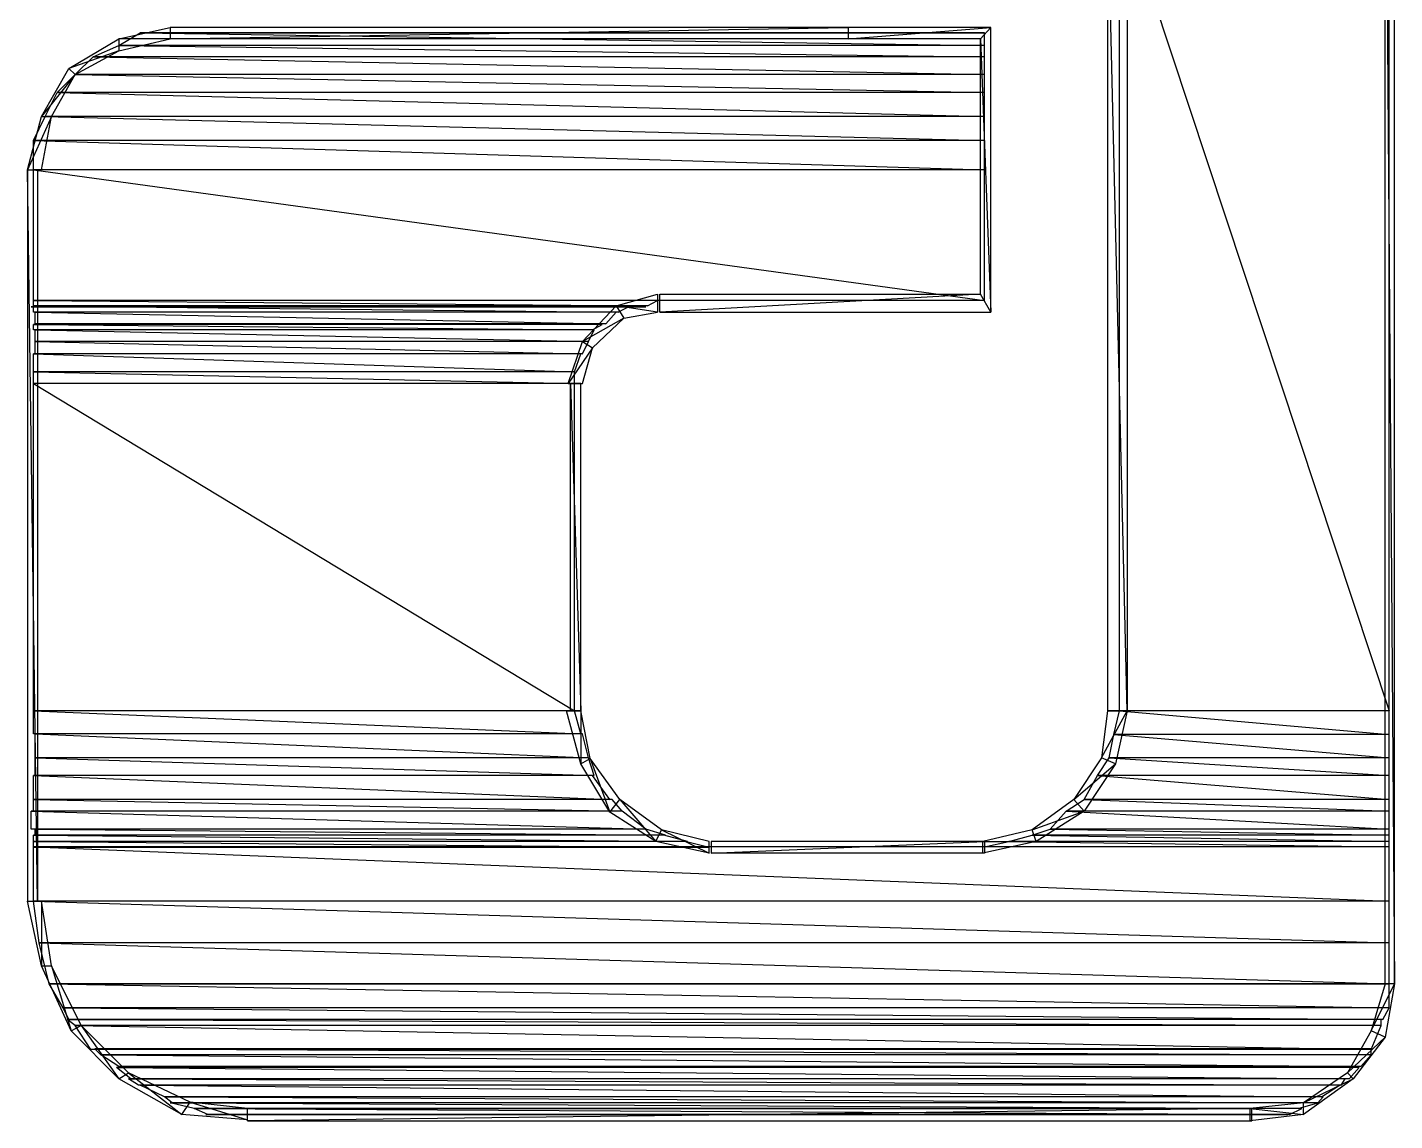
# Model space of a CAD drawing. Header units: millimetres. Extents: x 10 to 831, y 7 to 587.
# Drawn here: x 769.782 to 772.216, y 86.949 to 88.896 of the extents above; entities that cross this region are included whole.
import ezdxf

# ---------------------------------------------------------------- set-up
doc = ezdxf.new("R2010")
doc.units = ezdxf.units.MM
doc.layers.get('0').update_dxf_attribs({"linetype": 'CONTINUOUS'})

msp = doc.modelspace()

# ---------------------------------------------------------------- linework, layer by layer
at = {"color": 0}
for p, q in [((772.199, 89.4676), (772.216, 87.1926)), ((772.199, 89.4676), (772.216, 87.1926)), ((772.199, 89.4676), (772.216, 87.1926)), ((772.199, 89.4676), (772.216, 87.1926)), ((772.199, 87.1926), (772.199, 89.4676)), ((772.216, 87.1926), (772.216, 89.4676)), ((772.216, 87.1926), (772.216, 89.4676)), ((771.74, 87.679), (771.705, 89.1286)), ((771.705, 89.1286), (771.705, 87.679)), ((771.74, 87.679), (771.705, 89.1286)), ((771.74, 87.679), (771.705, 89.1286)), ((771.705, 89.1286), (771.705, 87.679)), ((771.74, 87.679), (771.705, 89.1286)), ((771.726, 89.1286), (772.206, 87.679)), ((771.726, 89.1286), (772.206, 87.679)), ((771.726, 89.1286), (772.206, 87.679)), ((771.726, 89.1286), (772.206, 87.679)), ((771.726, 87.679), (771.726, 89.1286)), ((771.74, 89.1286), (771.74, 87.679)), ((772.206, 87.679), (772.206, 89.1286)), ((772.206, 87.679), (772.206, 89.1286)), ((769.945, 88.8753), (770.036, 88.8958)), ((769.945, 88.8753), (770.036, 88.8958)), ((770.036, 88.8958), (770.036, 88.8753)), ((770.036, 88.8958), (770.036, 88.8753)), ((770.036, 88.8958), (770.036, 88.8753)), ((770.036, 88.8753), (771.243, 88.8958)), ((771.243, 88.8958), (770.036, 88.8958)), ((770.036, 88.8753), (771.243, 88.8958)), ((770.036, 88.8958), (770.036, 88.8753)), ((770.036, 88.8753), (771.243, 88.8958)), ((771.243, 88.8958), (770.036, 88.8958)), ((770.036, 88.8753), (771.243, 88.8958)), ((771.243, 88.8958), (771.243, 88.8753)), ((771.243, 88.8958), (771.243, 88.8753)), ((771.243, 88.8753), (771.497, 88.8958)), ((771.497, 88.8958), (771.243, 88.8958)), ((771.243, 88.8753), (771.497, 88.8958)), ((771.243, 88.8958), (771.243, 88.8753)), ((771.243, 88.8958), (771.243, 88.8753)), ((771.243, 88.8753), (771.497, 88.8958)), ((771.497, 88.8958), (771.243, 88.8958)), ((771.243, 88.8753), (771.497, 88.8958)), ((771.497, 88.8958), (771.479, 88.8753)), ((771.497, 88.8958), (771.479, 88.8753)), ((771.497, 88.8958), (771.479, 88.8753)), ((771.497, 88.8958), (771.479, 88.8753)), ((771.497, 88.3888), (771.497, 88.8958)), ((771.497, 88.3888), (771.497, 88.8958)), ((769.856, 88.8227), (769.945, 88.8753)), ((769.856, 88.8227), (769.945, 88.8753)), ((769.945, 88.864), (769.983, 88.8862)), ((770.036, 88.8753), (769.945, 88.8753)), ((770.036, 88.8753), (769.945, 88.8753)), ((769.945, 88.8753), (769.945, 88.8545)), ((769.945, 88.8545), (770.036, 88.8753)), ((769.945, 88.8753), (769.945, 88.8545)), ((770.036, 88.8753), (769.945, 88.8753)), ((770.036, 88.8753), (769.945, 88.8753)), ((769.945, 88.8753), (769.945, 88.8545)), ((769.945, 88.8545), (770.036, 88.8753)), ((769.945, 88.8753), (769.945, 88.8545)), ((771.486, 88.8862), (769.983, 88.8862)), ((771.486, 88.8862), (769.983, 88.8862)), ((769.983, 88.8862), (770.04, 88.8862)), ((771.486, 88.8862), (769.983, 88.8862)), ((769.983, 88.8862), (771.486, 88.864)), ((769.983, 88.8862), (771.486, 88.864)), ((771.486, 88.8862), (769.983, 88.8862)), ((769.983, 88.8862), (771.486, 88.864)), ((769.983, 88.8862), (771.486, 88.864)), ((771.243, 88.8753), (770.036, 88.8753)), ((771.243, 88.8753), (770.036, 88.8753)), ((771.486, 88.8862), (770.04, 88.8862)), ((770.04, 88.8862), (771.486, 88.8862)), ((770.04, 88.8862), (771.486, 88.8862)), ((771.486, 88.8862), (770.04, 88.8862)), ((770.04, 88.8862), (771.486, 88.8862)), ((770.04, 88.8862), (771.486, 88.8862)), ((771.479, 88.8753), (771.243, 88.8753)), ((771.479, 88.8753), (771.243, 88.8753)), ((771.479, 88.8753), (771.497, 88.3888)), ((771.479, 88.8753), (771.497, 88.3888)), ((771.479, 88.4206), (771.479, 88.8753)), ((771.479, 88.8753), (771.497, 88.3888)), ((771.479, 88.8753), (771.497, 88.3888)), ((771.479, 88.4206), (771.479, 88.8753)), ((771.486, 88.864), (771.486, 88.8862)), ((771.486, 88.864), (771.486, 88.8862)), ((769.945, 88.8545), (769.856, 88.8227)), ((769.945, 88.8545), (769.856, 88.8227)), ((769.945, 88.8545), (769.856, 88.8227)), ((769.945, 88.8545), (769.856, 88.8227)), ((769.867, 88.8118), (769.945, 88.8545)), ((769.867, 88.8118), (769.945, 88.8545)), ((769.867, 88.8118), (769.899, 88.8436)), ((769.899, 88.8436), (769.945, 88.864)), ((771.486, 88.8436), (769.899, 88.8436)), ((771.486, 88.8436), (769.899, 88.8436)), ((771.486, 88.8436), (769.899, 88.8436)), ((769.899, 88.8436), (771.486, 88.8118)), ((769.899, 88.8436), (771.486, 88.8118)), ((771.486, 88.8436), (769.899, 88.8436)), ((769.899, 88.8436), (771.486, 88.8118)), ((769.899, 88.8436), (771.486, 88.8118)), ((771.486, 88.864), (769.945, 88.864)), ((771.486, 88.864), (769.945, 88.864)), ((771.486, 88.864), (769.945, 88.864)), ((769.945, 88.864), (771.486, 88.8436)), ((769.945, 88.864), (771.486, 88.8436)), ((771.486, 88.864), (769.945, 88.864)), ((769.945, 88.864), (771.486, 88.8436)), ((769.945, 88.864), (771.486, 88.8436)), ((771.486, 88.8436), (771.486, 88.864)), ((771.486, 88.8436), (771.486, 88.864)), ((771.486, 88.8118), (771.486, 88.8436)), ((771.486, 88.8118), (771.486, 88.8436)), ((769.807, 88.7374), (769.856, 88.8227)), ((769.807, 88.7374), (769.856, 88.8227)), ((769.856, 88.8227), (769.867, 88.8118)), ((769.856, 88.8227), (769.867, 88.8118)), ((769.856, 88.8227), (769.867, 88.8118)), ((769.856, 88.8227), (769.867, 88.8118)), ((769.867, 88.8118), (769.807, 88.7374)), ((769.867, 88.8118), (769.807, 88.7374)), ((769.867, 88.8118), (769.807, 88.7374)), ((769.867, 88.8118), (769.807, 88.7374)), ((769.825, 88.7374), (769.867, 88.8118)), ((769.825, 88.7374), (769.867, 88.8118)), ((769.835, 88.7801), (769.867, 88.8118)), ((771.486, 88.8118), (769.867, 88.8118)), ((771.486, 88.8118), (769.867, 88.8118)), ((771.486, 88.8118), (769.867, 88.8118)), ((769.867, 88.8118), (771.486, 88.7801)), ((769.867, 88.8118), (771.486, 88.7801)), ((771.486, 88.8118), (769.867, 88.8118)), ((769.867, 88.8118), (771.486, 88.7801)), ((769.867, 88.8118), (771.486, 88.7801)), ((771.486, 88.7801), (771.486, 88.8118)), ((771.486, 88.7801), (771.486, 88.8118)), ((769.814, 88.7374), (769.835, 88.7801)), ((771.486, 88.7801), (769.835, 88.7801)), ((771.486, 88.7801), (769.835, 88.7801)), ((771.486, 88.7801), (769.835, 88.7801)), ((769.835, 88.7801), (771.486, 88.7374)), ((769.835, 88.7801), (771.486, 88.7374)), ((771.486, 88.7801), (769.835, 88.7801)), ((769.835, 88.7801), (771.486, 88.7374)), ((769.835, 88.7801), (771.486, 88.7374)), ((771.486, 88.7374), (771.486, 88.7801)), ((771.486, 88.7374), (771.486, 88.7801)), ((769.825, 88.7374), (769.782, 88.6425)), ((769.782, 88.6425), (769.807, 88.7374)), ((769.825, 88.7374), (769.782, 88.6425)), ((769.825, 88.7374), (769.782, 88.6425)), ((769.782, 88.6425), (769.807, 88.7374)), ((769.825, 88.7374), (769.782, 88.6425)), ((769.793, 88.6947), (769.814, 88.7374)), ((769.807, 88.7374), (769.825, 88.7374)), ((769.807, 88.7374), (769.825, 88.7374)), ((769.807, 88.7374), (769.825, 88.7374)), ((769.807, 88.7374), (769.825, 88.7374)), ((769.807, 88.6425), (769.825, 88.7374)), ((771.486, 88.7374), (769.814, 88.7374)), ((771.486, 88.7374), (769.814, 88.7374)), ((771.486, 88.7374), (769.814, 88.7374)), ((769.814, 88.7374), (771.486, 88.6947)), ((769.814, 88.7374), (771.486, 88.6947)), ((771.486, 88.7374), (769.814, 88.7374)), ((769.814, 88.7374), (771.486, 88.6947)), ((769.814, 88.7374), (771.486, 88.6947)), ((771.486, 88.6947), (771.486, 88.7374)), ((771.486, 88.6947), (771.486, 88.7374)), ((771.486, 88.6947), (769.793, 88.6947)), ((771.486, 88.6947), (769.793, 88.6947)), ((771.486, 88.6947), (769.793, 88.6947)), ((769.793, 88.6947), (771.486, 88.6425)), ((769.793, 88.6947), (771.486, 88.6425)), ((771.486, 88.6947), (769.793, 88.6947)), ((769.793, 88.6947), (771.486, 88.6425)), ((769.793, 88.6947), (771.486, 88.6425)), ((769.793, 88.6425), (769.793, 88.6947)), ((771.486, 88.6425), (771.486, 88.6947)), ((771.486, 88.6425), (771.486, 88.6947)), ((769.8, 87.34), (769.782, 88.6425)), ((769.782, 88.6425), (769.782, 87.34)), ((769.8, 87.34), (769.782, 88.6425)), ((769.782, 88.6425), (769.8, 88.6425)), ((769.8, 87.34), (769.782, 88.6425)), ((769.782, 88.6425), (769.782, 87.34)), ((769.8, 87.34), (769.782, 88.6425)), ((769.782, 88.6425), (769.8, 88.6425)), ((769.782, 88.6425), (769.807, 88.6425)), ((769.782, 88.6425), (769.807, 88.6425)), ((771.486, 88.6425), (769.793, 88.6425)), ((771.486, 88.6425), (769.793, 88.6425)), ((771.486, 88.6425), (769.793, 88.6425)), ((769.793, 88.6425), (771.486, 88.4093)), ((769.793, 88.6425), (771.486, 88.4093)), ((771.486, 88.6425), (769.793, 88.6425)), ((769.793, 88.6425), (771.486, 88.4093)), ((769.793, 88.6425), (771.486, 88.4093)), ((769.793, 88.4093), (769.793, 88.6425)), ((769.8, 88.6425), (769.8, 87.34)), ((771.486, 88.4093), (771.486, 88.6425)), ((771.486, 88.4093), (771.486, 88.6425)), ((771.486, 88.4093), (769.793, 88.4093)), ((771.486, 88.4093), (769.793, 88.4093)), ((770.904, 88.4093), (769.793, 88.4093)), ((769.793, 88.4093), (770.886, 88.3998)), ((769.793, 88.4093), (770.886, 88.3998)), ((770.904, 88.4093), (769.793, 88.4093)), ((769.793, 88.4093), (770.886, 88.3998)), ((769.793, 88.4093), (770.886, 88.3998)), ((769.793, 88.3998), (769.793, 88.4093)), ((770.83, 88.3998), (770.904, 88.4206)), ((770.83, 88.3998), (770.904, 88.4206)), ((770.886, 88.3998), (770.904, 88.4093)), ((770.886, 88.3998), (770.904, 88.4093)), ((770.904, 88.4206), (770.904, 88.3888)), ((770.904, 88.4206), (770.904, 88.3888)), ((771.479, 88.4206), (770.908, 88.3888)), ((771.479, 88.4206), (770.908, 88.3888)), ((770.908, 88.3888), (770.908, 88.4206)), ((771.479, 88.4206), (770.908, 88.3888)), ((771.479, 88.4206), (770.908, 88.3888)), ((770.908, 88.3888), (770.908, 88.4206)), ((770.908, 88.4206), (771.479, 88.4206)), ((771.497, 88.3888), (771.479, 88.4206)), ((771.497, 88.3888), (771.479, 88.4206)), ((771.497, 88.3888), (771.479, 88.4206)), ((771.497, 88.3888), (771.479, 88.4206)), ((770.851, 88.3984), (769.789, 88.3984)), ((769.789, 88.3984), (770.851, 88.3984)), ((770.851, 88.3984), (769.789, 88.3984)), ((769.789, 88.3984), (770.883, 88.3984)), ((770.851, 88.3984), (769.789, 88.3984)), ((769.789, 88.3984), (770.851, 88.3984)), ((770.851, 88.3984), (769.789, 88.3984)), ((769.789, 88.3984), (770.883, 88.3984)), ((770.886, 88.3998), (769.793, 88.3998)), ((770.886, 88.3998), (769.793, 88.3998)), ((770.855, 88.3998), (769.793, 88.3998)), ((769.793, 88.3998), (770.834, 88.3888)), ((769.793, 88.3998), (770.834, 88.3888)), ((770.855, 88.3998), (769.793, 88.3998)), ((769.793, 88.3998), (770.834, 88.3888)), ((769.793, 88.3998), (770.834, 88.3888)), ((769.793, 88.3888), (769.793, 88.3998)), ((770.834, 88.3888), (769.793, 88.3888)), ((770.834, 88.3888), (769.793, 88.3888)), ((770.83, 88.3888), (769.796, 88.3888)), ((769.796, 88.3888), (770.812, 88.368)), ((769.796, 88.3888), (770.812, 88.368)), ((770.83, 88.3888), (769.796, 88.3888)), ((769.796, 88.3888), (770.812, 88.368)), ((769.796, 88.3888), (770.812, 88.368)), ((769.796, 88.368), (769.796, 88.3888)), ((770.77, 88.3363), (770.83, 88.3998)), ((770.77, 88.3363), (770.83, 88.3998)), ((770.812, 88.368), (770.83, 88.3888)), ((770.812, 88.368), (770.83, 88.3888)), ((770.904, 88.3888), (770.83, 88.3998)), ((770.904, 88.3888), (770.83, 88.3998)), ((770.83, 88.3998), (770.844, 88.3779)), ((770.83, 88.3998), (770.844, 88.3779)), ((770.904, 88.3888), (770.83, 88.3998)), ((770.904, 88.3888), (770.83, 88.3998)), ((770.83, 88.3998), (770.844, 88.3779)), ((770.83, 88.3998), (770.844, 88.3779)), ((770.834, 88.3888), (770.855, 88.3998)), ((770.834, 88.3888), (770.855, 88.3998)), ((770.844, 88.3779), (770.904, 88.3888)), ((770.844, 88.3779), (770.904, 88.3888)), ((770.851, 88.3984), (770.851, 88.3984)), ((770.851, 88.3984), (770.851, 88.3984)), ((770.883, 88.3984), (770.851, 88.3984)), ((770.908, 88.3888), (771.497, 88.3888)), ((770.908, 88.3888), (771.497, 88.3888)), ((770.805, 88.3666), (769.793, 88.3666)), ((769.793, 88.3666), (770.788, 88.3571)), ((769.793, 88.3666), (770.788, 88.3571)), ((770.805, 88.3666), (769.793, 88.3666)), ((769.793, 88.3666), (770.788, 88.3571)), ((769.793, 88.3666), (770.788, 88.3571)), ((769.793, 88.3571), (769.793, 88.3666)), ((770.788, 88.3571), (769.793, 88.3571)), ((770.788, 88.3571), (769.793, 88.3571)), ((770.812, 88.368), (769.796, 88.368)), ((770.812, 88.368), (769.796, 88.368)), ((770.791, 88.3571), (769.796, 88.3571)), ((769.796, 88.3571), (770.781, 88.3363)), ((769.796, 88.3571), (770.781, 88.3363)), ((770.791, 88.3571), (769.796, 88.3571)), ((769.796, 88.3571), (770.781, 88.3363)), ((769.796, 88.3571), (770.781, 88.3363)), ((769.796, 88.3363), (769.796, 88.3571)), ((770.844, 88.3779), (770.77, 88.3363)), ((770.844, 88.3779), (770.77, 88.3363)), ((770.844, 88.3779), (770.77, 88.3363)), ((770.844, 88.3779), (770.77, 88.3363)), ((770.781, 88.3363), (770.791, 88.3571)), ((770.781, 88.3363), (770.791, 88.3571)), ((770.788, 88.3253), (770.844, 88.3779)), ((770.788, 88.3253), (770.844, 88.3779)), ((770.788, 88.3571), (770.805, 88.3666)), ((770.788, 88.3571), (770.805, 88.3666)), ((770.781, 88.3363), (769.796, 88.3363)), ((770.781, 88.3363), (769.796, 88.3363)), ((770.781, 88.3363), (769.796, 88.3363)), ((769.796, 88.3363), (770.77, 88.3144)), ((769.796, 88.3363), (770.77, 88.3144)), ((770.781, 88.3363), (769.796, 88.3363)), ((769.796, 88.3363), (770.77, 88.3144)), ((769.796, 88.3363), (770.77, 88.3144)), ((769.796, 88.3144), (769.796, 88.3363)), ((770.745, 88.2618), (770.77, 88.3363)), ((770.745, 88.2618), (770.77, 88.3363)), ((770.77, 88.3144), (770.781, 88.3363)), ((770.77, 88.3144), (770.781, 88.3363)), ((770.77, 88.3363), (770.788, 88.3253)), ((770.77, 88.3363), (770.788, 88.3253)), ((770.77, 88.3363), (770.788, 88.3253)), ((770.77, 88.3363), (770.788, 88.3253)), ((770.767, 88.3144), (769.793, 88.3144)), ((769.793, 88.3144), (770.756, 88.2826)), ((769.793, 88.3144), (770.756, 88.2826)), ((770.767, 88.3144), (769.793, 88.3144)), ((769.793, 88.3144), (770.756, 88.2826)), ((769.793, 88.3144), (770.756, 88.2826)), ((769.793, 88.2826), (769.793, 88.3144)), ((770.77, 88.3144), (769.796, 88.3144)), ((770.77, 88.3144), (769.796, 88.3144)), ((770.788, 88.3253), (770.745, 88.2618)), ((770.788, 88.3253), (770.745, 88.2618)), ((770.788, 88.3253), (770.745, 88.2618)), ((770.788, 88.3253), (770.745, 88.2618)), ((770.756, 88.2826), (770.767, 88.3144)), ((770.756, 88.2826), (770.767, 88.3144)), ((770.77, 88.2618), (770.788, 88.3253)), ((770.756, 88.2826), (769.793, 88.2826)), ((770.756, 88.2826), (769.793, 88.2826)), ((770.756, 88.2826), (769.793, 88.2826)), ((769.793, 88.2826), (770.756, 88.2618)), ((769.793, 88.2826), (770.756, 88.2618)), ((770.756, 88.2826), (769.793, 88.2826)), ((769.793, 88.2826), (770.756, 88.2618)), ((769.793, 88.2826), (770.756, 88.2618)), ((769.793, 88.2618), (769.793, 88.2826)), ((770.756, 88.2618), (770.756, 88.2826)), ((770.756, 88.2618), (770.756, 88.2826)), ((770.756, 88.2618), (769.793, 88.2618)), ((770.756, 88.2618), (769.793, 88.2618)), ((770.756, 88.2618), (769.793, 88.2618)), ((769.793, 88.2618), (770.756, 87.679)), ((769.793, 88.2618), (770.756, 87.679)), ((770.756, 88.2618), (769.793, 88.2618)), ((769.793, 88.2618), (770.756, 87.679)), ((769.793, 88.2618), (770.756, 87.679)), ((769.793, 87.679), (769.793, 88.2618)), ((770.745, 88.2618), (770.77, 88.2618)), ((770.745, 88.2618), (770.77, 88.2618)), ((770.767, 88.2618), (770.749, 88.2618)), ((770.749, 88.2618), (770.767, 87.679)), ((770.749, 88.2618), (770.767, 87.679)), ((770.767, 88.2618), (770.749, 88.2618)), ((770.749, 88.2618), (770.767, 87.679)), ((770.749, 88.2618), (770.767, 87.679)), ((770.749, 87.679), (770.749, 88.2618)), ((770.756, 87.679), (770.756, 88.2618)), ((770.756, 87.679), (770.756, 88.2618)), ((770.767, 87.679), (770.767, 88.2618)), ((770.767, 87.679), (770.767, 88.2618)), ((770.756, 87.679), (769.793, 87.679)), ((770.756, 87.679), (769.793, 87.679)), ((770.756, 87.679), (769.793, 87.679)), ((769.793, 87.679), (770.767, 87.6378)), ((769.793, 87.679), (770.767, 87.6378)), ((770.756, 87.679), (769.793, 87.679)), ((769.793, 87.679), (770.767, 87.6378)), ((769.793, 87.679), (770.767, 87.6378)), ((769.793, 87.6378), (769.793, 87.679)), ((770.742, 87.679), (770.767, 87.679)), ((770.767, 87.5841), (770.742, 87.679)), ((770.742, 87.679), (770.767, 87.679)), ((770.767, 87.5841), (770.742, 87.679)), ((770.767, 87.679), (770.749, 87.679)), ((770.767, 87.679), (770.749, 87.679)), ((770.767, 87.6378), (770.756, 87.679)), ((770.767, 87.6378), (770.756, 87.679)), ((770.767, 87.679), (770.767, 87.5841)), ((770.767, 87.679), (770.767, 87.5841)), ((770.784, 87.5937), (770.767, 87.679)), ((770.767, 87.679), (770.767, 87.5841)), ((770.767, 87.679), (770.767, 87.5841)), ((770.784, 87.5937), (770.767, 87.679)), ((771.694, 87.5951), (771.74, 87.679)), ((771.694, 87.5951), (771.74, 87.679)), ((771.694, 87.5951), (771.74, 87.679)), ((771.694, 87.5951), (771.74, 87.679)), ((771.705, 87.679), (771.694, 87.5951)), ((771.74, 87.679), (771.705, 87.679)), ((771.74, 87.679), (771.705, 87.679)), ((771.705, 87.679), (771.74, 87.679)), ((771.705, 87.679), (771.74, 87.679)), ((771.716, 87.6364), (771.726, 87.679)), ((771.74, 87.679), (771.719, 87.5841)), ((771.74, 87.679), (771.719, 87.5841)), ((772.206, 87.679), (771.726, 87.679)), ((772.206, 87.679), (771.726, 87.679)), ((772.206, 87.679), (771.726, 87.679)), ((771.726, 87.679), (772.206, 87.6364)), ((771.726, 87.679), (772.206, 87.6364)), ((772.206, 87.679), (771.726, 87.679)), ((771.726, 87.679), (772.206, 87.6364)), ((771.726, 87.679), (772.206, 87.6364)), ((772.206, 87.6364), (772.206, 87.679)), ((772.206, 87.6364), (772.206, 87.679)), ((770.767, 87.6378), (769.793, 87.6378)), ((770.767, 87.6378), (769.793, 87.6378)), ((770.77, 87.6378), (769.796, 87.6378)), ((769.796, 87.6378), (770.781, 87.5951)), ((769.796, 87.6378), (770.781, 87.5951)), ((770.77, 87.6378), (769.796, 87.6378)), ((769.796, 87.6378), (770.781, 87.5951)), ((769.796, 87.6378), (770.781, 87.5951)), ((769.796, 87.5951), (769.796, 87.6378)), ((770.781, 87.5951), (770.77, 87.6378)), ((770.781, 87.5951), (770.77, 87.6378)), ((771.708, 87.5951), (771.716, 87.6364)), ((772.206, 87.6364), (771.716, 87.6364)), ((772.206, 87.6364), (771.716, 87.6364)), ((772.206, 87.6364), (771.716, 87.6364)), ((771.716, 87.6364), (772.206, 87.5951)), ((771.716, 87.6364), (772.206, 87.5951)), ((772.206, 87.6364), (771.716, 87.6364)), ((771.716, 87.6364), (772.206, 87.5951)), ((771.716, 87.6364), (772.206, 87.5951)), ((772.206, 87.5951), (772.206, 87.6364)), ((772.206, 87.5951), (772.206, 87.6364)), ((770.781, 87.5951), (769.796, 87.5951)), ((770.781, 87.5951), (769.796, 87.5951)), ((770.781, 87.5951), (769.796, 87.5951)), ((769.796, 87.5951), (770.791, 87.5633)), ((769.796, 87.5951), (770.791, 87.5633)), ((770.781, 87.5951), (769.796, 87.5951)), ((769.796, 87.5951), (770.791, 87.5633)), ((769.796, 87.5951), (770.791, 87.5633)), ((769.796, 87.5633), (769.796, 87.5951)), ((770.767, 87.5841), (770.784, 87.5937)), ((770.767, 87.5841), (770.784, 87.5937)), ((770.767, 87.5841), (770.784, 87.5937)), ((770.767, 87.5841), (770.784, 87.5937)), ((770.819, 87.4984), (770.767, 87.5841)), ((770.819, 87.4984), (770.767, 87.5841)), ((770.791, 87.5633), (770.781, 87.5951)), ((770.791, 87.5633), (770.781, 87.5951)), ((770.784, 87.5937), (770.819, 87.4984)), ((770.784, 87.5937), (770.819, 87.4984)), ((770.837, 87.5206), (770.784, 87.5937)), ((770.784, 87.5937), (770.819, 87.4984)), ((770.784, 87.5937), (770.819, 87.4984)), ((770.837, 87.5206), (770.784, 87.5937)), ((771.694, 87.5951), (771.645, 87.5206)), ((771.694, 87.5951), (771.645, 87.5206)), ((771.645, 87.5206), (771.719, 87.5841)), ((771.645, 87.5206), (771.719, 87.5841)), ((771.645, 87.5206), (771.719, 87.5841)), ((771.645, 87.5206), (771.719, 87.5841)), ((771.719, 87.5841), (771.663, 87.4998)), ((771.719, 87.5841), (771.663, 87.4998)), ((771.687, 87.5633), (771.708, 87.5951)), ((771.719, 87.5841), (771.694, 87.5951)), ((771.719, 87.5841), (771.694, 87.5951)), ((771.719, 87.5841), (771.694, 87.5951)), ((771.719, 87.5841), (771.694, 87.5951)), ((772.206, 87.5951), (771.708, 87.5951)), ((772.206, 87.5951), (771.708, 87.5951)), ((772.206, 87.5951), (771.708, 87.5951)), ((771.708, 87.5951), (772.206, 87.5633)), ((771.708, 87.5951), (772.206, 87.5633)), ((772.206, 87.5951), (771.708, 87.5951)), ((771.708, 87.5951), (772.206, 87.5633)), ((771.708, 87.5951), (772.206, 87.5633)), ((772.206, 87.5633), (772.206, 87.5951)), ((772.206, 87.5633), (772.206, 87.5951)), ((770.788, 87.5633), (769.793, 87.5633)), ((769.793, 87.5633), (770.819, 87.5206)), ((769.793, 87.5633), (770.819, 87.5206)), ((770.788, 87.5633), (769.793, 87.5633)), ((769.793, 87.5633), (770.819, 87.5206)), ((769.793, 87.5633), (770.819, 87.5206)), ((769.793, 87.5206), (769.793, 87.5633)), ((770.791, 87.5633), (769.796, 87.5633)), ((770.791, 87.5633), (769.796, 87.5633)), ((770.819, 87.5206), (770.788, 87.5633)), ((770.819, 87.5206), (770.788, 87.5633)), ((771.663, 87.5206), (771.687, 87.5633)), ((772.206, 87.5633), (771.687, 87.5633)), ((772.206, 87.5633), (771.687, 87.5633)), ((772.206, 87.5633), (771.687, 87.5633)), ((771.687, 87.5633), (772.206, 87.5206)), ((771.687, 87.5633), (772.206, 87.5206)), ((772.206, 87.5633), (771.687, 87.5633)), ((771.687, 87.5633), (772.206, 87.5206)), ((771.687, 87.5633), (772.206, 87.5206)), ((772.206, 87.5206), (772.206, 87.5633)), ((772.206, 87.5206), (772.206, 87.5633)), ((770.819, 87.5206), (769.793, 87.5206)), ((770.819, 87.5206), (769.793, 87.5206)), ((770.823, 87.5206), (769.793, 87.5206)), ((769.793, 87.5206), (770.841, 87.4998)), ((769.793, 87.5206), (770.841, 87.4998)), ((770.823, 87.5206), (769.793, 87.5206)), ((769.793, 87.5206), (770.841, 87.4998)), ((769.793, 87.5206), (770.841, 87.4998)), ((769.793, 87.4998), (769.793, 87.5206)), ((770.819, 87.4984), (770.837, 87.5206)), ((770.819, 87.4984), (770.837, 87.5206)), ((770.819, 87.4984), (770.837, 87.5206)), ((770.819, 87.4984), (770.837, 87.5206)), ((770.841, 87.4998), (770.823, 87.5206)), ((770.841, 87.4998), (770.823, 87.5206)), ((770.837, 87.5206), (770.901, 87.4462)), ((770.837, 87.5206), (770.901, 87.4462)), ((770.911, 87.467), (770.837, 87.5206)), ((770.837, 87.5206), (770.901, 87.4462)), ((770.837, 87.5206), (770.901, 87.4462)), ((770.911, 87.467), (770.837, 87.5206)), ((771.645, 87.5206), (771.571, 87.467)), ((771.645, 87.5206), (771.571, 87.467)), ((771.631, 87.4998), (771.663, 87.5206)), ((771.663, 87.4998), (771.645, 87.5206)), ((771.663, 87.4998), (771.645, 87.5206)), ((771.663, 87.4998), (771.645, 87.5206)), ((771.663, 87.4998), (771.645, 87.5206)), ((772.206, 87.5206), (771.663, 87.5206)), ((772.206, 87.5206), (771.663, 87.5206)), ((772.206, 87.5206), (771.663, 87.5206)), ((771.663, 87.5206), (772.206, 87.4998)), ((771.663, 87.5206), (772.206, 87.4998)), ((772.206, 87.5206), (771.663, 87.5206)), ((771.663, 87.5206), (772.206, 87.4998)), ((771.663, 87.5206), (772.206, 87.4998)), ((772.206, 87.4998), (772.206, 87.5206)), ((772.206, 87.4998), (772.206, 87.5206)), ((770.841, 87.4998), (769.789, 87.4998)), ((769.789, 87.4998), (770.883, 87.4681)), ((769.789, 87.4998), (770.883, 87.4681)), ((770.841, 87.4998), (769.789, 87.4998)), ((769.789, 87.4998), (770.883, 87.4681)), ((769.789, 87.4998), (770.883, 87.4681)), ((769.789, 87.4681), (769.789, 87.4998)), ((770.841, 87.4998), (769.793, 87.4998)), ((770.841, 87.4998), (769.793, 87.4998)), ((770.901, 87.4462), (770.819, 87.4984)), ((770.901, 87.4462), (770.819, 87.4984)), ((770.883, 87.4681), (770.841, 87.4998)), ((770.883, 87.4681), (770.841, 87.4998)), ((771.571, 87.467), (771.663, 87.4998)), ((771.571, 87.467), (771.663, 87.4998)), ((771.571, 87.467), (771.663, 87.4998)), ((771.571, 87.467), (771.663, 87.4998)), ((771.663, 87.4998), (771.578, 87.4462)), ((771.663, 87.4998), (771.578, 87.4462)), ((771.603, 87.4681), (771.631, 87.4998)), ((772.206, 87.4998), (771.631, 87.4998)), ((772.206, 87.4998), (771.631, 87.4998)), ((772.206, 87.4998), (771.631, 87.4998)), ((771.631, 87.4998), (772.206, 87.4681)), ((771.631, 87.4998), (772.206, 87.4681)), ((772.206, 87.4998), (771.631, 87.4998)), ((771.631, 87.4998), (772.206, 87.4681)), ((771.631, 87.4998), (772.206, 87.4681)), ((772.206, 87.4681), (772.206, 87.4998)), ((772.206, 87.4681), (772.206, 87.4998)), ((770.883, 87.4681), (769.789, 87.4681)), ((770.883, 87.4681), (769.789, 87.4681)), ((770.915, 87.4571), (769.793, 87.4571)), ((769.793, 87.4571), (770.957, 87.4462)), ((769.793, 87.4571), (770.957, 87.4462)), ((770.915, 87.4571), (769.793, 87.4571)), ((769.793, 87.4571), (770.957, 87.4462)), ((769.793, 87.4571), (770.957, 87.4462)), ((769.793, 87.4462), (769.793, 87.4571)), ((770.883, 87.4681), (769.796, 87.4681)), ((769.796, 87.4681), (770.918, 87.4571)), ((769.796, 87.4681), (770.918, 87.4571)), ((770.883, 87.4681), (769.796, 87.4681)), ((769.796, 87.4681), (770.918, 87.4571)), ((769.796, 87.4681), (770.918, 87.4571)), ((769.796, 87.4571), (769.796, 87.4681)), ((770.918, 87.4571), (769.796, 87.4571)), ((770.918, 87.4571), (769.796, 87.4571)), ((770.918, 87.4571), (770.883, 87.4681)), ((770.918, 87.4571), (770.883, 87.4681)), ((770.901, 87.4462), (770.911, 87.467)), ((770.901, 87.4462), (770.911, 87.467)), ((770.901, 87.4462), (770.911, 87.467)), ((770.901, 87.4462), (770.911, 87.467)), ((770.911, 87.467), (770.996, 87.4254)), ((770.911, 87.467), (770.996, 87.4254)), ((770.911, 87.467), (770.996, 87.4254)), ((770.911, 87.467), (770.996, 87.4254)), ((770.996, 87.4462), (770.911, 87.467)), ((770.957, 87.4462), (770.915, 87.4571)), ((770.957, 87.4462), (770.915, 87.4571)), ((771.571, 87.467), (771.483, 87.4462)), ((771.571, 87.467), (771.483, 87.4462)), ((771.529, 87.4462), (771.571, 87.4571)), ((771.571, 87.4571), (771.603, 87.4681)), ((771.578, 87.4462), (771.571, 87.467)), ((771.578, 87.4462), (771.571, 87.467)), ((771.578, 87.4462), (771.571, 87.467)), ((771.578, 87.4462), (771.571, 87.467)), ((772.206, 87.4571), (771.571, 87.4571)), ((772.206, 87.4571), (771.571, 87.4571)), ((772.206, 87.4571), (771.571, 87.4571)), ((771.571, 87.4571), (772.206, 87.4462)), ((771.571, 87.4571), (772.206, 87.4462)), ((772.206, 87.4571), (771.571, 87.4571)), ((771.571, 87.4571), (772.206, 87.4462)), ((771.571, 87.4571), (772.206, 87.4462)), ((772.206, 87.4681), (771.603, 87.4681)), ((772.206, 87.4681), (771.603, 87.4681)), ((772.206, 87.4681), (771.603, 87.4681)), ((771.603, 87.4681), (772.206, 87.4571)), ((771.603, 87.4681), (772.206, 87.4571)), ((772.206, 87.4681), (771.603, 87.4681)), ((771.603, 87.4681), (772.206, 87.4571)), ((771.603, 87.4681), (772.206, 87.4571)), ((772.206, 87.4571), (772.206, 87.4681)), ((772.206, 87.4571), (772.206, 87.4681)), ((772.206, 87.4462), (772.206, 87.4571)), ((772.206, 87.4462), (772.206, 87.4571)), ((770.957, 87.4462), (769.793, 87.4462)), ((770.957, 87.4462), (769.793, 87.4462)), ((770.953, 87.4462), (769.793, 87.4462)), ((769.793, 87.4462), (770.996, 87.4353)), ((769.793, 87.4462), (770.996, 87.4353)), ((770.953, 87.4462), (769.793, 87.4462)), ((769.793, 87.4462), (770.996, 87.4353)), ((769.793, 87.4462), (770.996, 87.4353)), ((769.793, 87.4353), (769.793, 87.4462)), ((772.206, 87.4367), (769.793, 87.4367)), ((769.793, 87.4367), (772.206, 87.34)), ((769.793, 87.4367), (772.206, 87.34)), ((772.206, 87.4367), (769.793, 87.4367)), ((769.793, 87.4367), (772.206, 87.34)), ((769.793, 87.4367), (772.206, 87.34)), ((769.793, 87.34), (769.793, 87.4367)), ((770.996, 87.4353), (769.793, 87.4353)), ((770.996, 87.4353), (769.793, 87.4353)), ((770.996, 87.4254), (770.901, 87.4462)), ((770.996, 87.4254), (770.901, 87.4462)), ((770.996, 87.4353), (770.953, 87.4462)), ((770.996, 87.4353), (770.953, 87.4462)), ((770.996, 87.4254), (770.996, 87.4462)), ((770.996, 87.4254), (770.996, 87.4462)), ((770.999, 87.4462), (770.999, 87.4254)), ((770.999, 87.4254), (771.486, 87.4462)), ((771.486, 87.4462), (770.999, 87.4462)), ((770.999, 87.4254), (771.486, 87.4462)), ((770.999, 87.4462), (770.999, 87.4254)), ((770.999, 87.4254), (771.486, 87.4462)), ((771.486, 87.4462), (770.999, 87.4462)), ((770.999, 87.4254), (771.486, 87.4462)), ((771.483, 87.4254), (771.483, 87.4462)), ((771.483, 87.4462), (771.578, 87.4462)), ((771.578, 87.4462), (771.483, 87.4254)), ((771.483, 87.4462), (771.578, 87.4462)), ((771.483, 87.4254), (771.483, 87.4462)), ((771.483, 87.4462), (771.578, 87.4462)), ((771.578, 87.4462), (771.483, 87.4254)), ((771.483, 87.4462), (771.578, 87.4462)), ((771.486, 87.4367), (771.529, 87.4462)), ((771.486, 87.4462), (771.486, 87.4254)), ((771.486, 87.4462), (771.486, 87.4254)), ((772.206, 87.4367), (771.486, 87.4367)), ((772.206, 87.4367), (771.486, 87.4367)), ((772.206, 87.4462), (771.529, 87.4462)), ((772.206, 87.4462), (771.529, 87.4462)), ((772.206, 87.4462), (771.529, 87.4462)), ((771.529, 87.4462), (772.206, 87.4367)), ((771.529, 87.4462), (772.206, 87.4367)), ((772.206, 87.4462), (771.529, 87.4462)), ((771.529, 87.4462), (772.206, 87.4367)), ((771.529, 87.4462), (772.206, 87.4367)), ((772.206, 87.4367), (772.206, 87.4462)), ((772.206, 87.4367), (772.206, 87.4462)), ((772.206, 87.34), (772.206, 87.4367)), ((772.206, 87.34), (772.206, 87.4367)), ((771.486, 87.4254), (770.999, 87.4254)), ((769.782, 87.34), (769.807, 87.34)), ((769.807, 87.2243), (769.782, 87.34)), ((769.782, 87.34), (769.807, 87.34)), ((769.807, 87.2243), (769.782, 87.34)), ((769.782, 87.34), (769.8, 87.34)), ((769.782, 87.34), (769.8, 87.34)), ((772.206, 87.34), (769.793, 87.34)), ((772.206, 87.34), (769.793, 87.34)), ((772.206, 87.34), (769.793, 87.34)), ((769.793, 87.34), (772.206, 87.2656)), ((769.793, 87.34), (772.206, 87.2656)), ((772.206, 87.34), (769.793, 87.34)), ((769.793, 87.34), (772.206, 87.2656)), ((769.793, 87.34), (772.206, 87.2656)), ((769.803, 87.2656), (769.793, 87.34)), ((769.807, 87.34), (769.807, 87.2243)), ((769.807, 87.34), (769.807, 87.2243)), ((769.825, 87.2243), (769.807, 87.34)), ((769.807, 87.34), (769.807, 87.2243)), ((769.807, 87.34), (769.807, 87.2243)), ((769.825, 87.2243), (769.807, 87.34)), ((772.206, 87.2656), (772.206, 87.34)), ((772.206, 87.2656), (772.206, 87.34)), ((772.206, 87.2656), (769.803, 87.2656)), ((772.206, 87.2656), (769.803, 87.2656)), ((772.206, 87.2656), (769.803, 87.2656)), ((769.803, 87.2656), (772.206, 87.1926)), ((769.803, 87.2656), (772.206, 87.1926)), ((769.821, 87.1926), (769.803, 87.2656)), ((772.206, 87.2656), (769.803, 87.2656)), ((769.803, 87.2656), (772.206, 87.1926)), ((769.803, 87.2656), (772.206, 87.1926)), ((769.821, 87.1926), (769.803, 87.2656)), ((772.206, 87.1926), (772.206, 87.2656)), ((772.206, 87.1926), (772.206, 87.2656)), ((769.807, 87.2243), (769.825, 87.2243)), ((769.807, 87.2243), (769.825, 87.2243)), ((769.86, 87.1086), (769.807, 87.2243)), ((769.807, 87.2243), (769.825, 87.2243)), ((769.807, 87.2243), (769.825, 87.2243)), ((769.86, 87.1086), (769.807, 87.2243)), ((769.825, 87.2243), (769.86, 87.1086)), ((769.825, 87.2243), (769.86, 87.1086)), ((769.878, 87.1181), (769.825, 87.2243)), ((769.825, 87.2243), (769.86, 87.1086)), ((769.825, 87.2243), (769.86, 87.1086)), ((769.878, 87.1181), (769.825, 87.2243)), ((772.206, 87.1926), (769.821, 87.1926)), ((772.206, 87.1926), (769.821, 87.1926)), ((769.821, 87.1926), (772.206, 87.1926)), ((769.821, 87.1926), (772.206, 87.1926)), ((772.206, 87.1926), (769.821, 87.1926)), ((772.206, 87.1926), (769.821, 87.1926)), ((769.821, 87.1926), (772.206, 87.1926)), ((769.821, 87.1926), (772.206, 87.1926)), ((772.206, 87.1926), (769.821, 87.1926)), ((772.206, 87.1926), (769.821, 87.1926)), ((769.821, 87.1926), (772.206, 87.1499)), ((769.821, 87.1926), (772.206, 87.1499)), ((772.206, 87.1926), (769.821, 87.1926)), ((769.821, 87.1926), (772.206, 87.1499)), ((769.821, 87.1926), (772.206, 87.1499)), ((769.846, 87.1499), (769.821, 87.1926)), ((772.174, 87.1086), (772.216, 87.1926)), ((772.174, 87.1086), (772.216, 87.1926)), ((772.174, 87.1086), (772.216, 87.1926)), ((772.174, 87.1086), (772.216, 87.1926)), ((772.199, 87.1926), (772.174, 87.1086)), ((772.216, 87.1926), (772.199, 87.1926)), ((772.216, 87.1926), (772.199, 87.1926)), ((772.216, 87.1926), (772.199, 87.0977)), ((772.216, 87.1926), (772.199, 87.1926)), ((772.216, 87.1926), (772.199, 87.0977)), ((772.216, 87.1926), (772.199, 87.1926)), ((772.206, 87.1926), (772.206, 87.1926)), ((772.206, 87.1926), (772.206, 87.1926)), ((772.206, 87.1499), (772.206, 87.1926)), ((772.206, 87.1499), (772.206, 87.1926)), ((772.206, 87.1499), (769.846, 87.1499)), ((772.206, 87.1499), (769.846, 87.1499)), ((772.206, 87.1499), (769.846, 87.1499)), ((769.846, 87.1499), (772.195, 87.1291)), ((769.846, 87.1499), (772.195, 87.1291)), ((772.206, 87.1499), (769.846, 87.1499)), ((769.846, 87.1499), (772.195, 87.1291)), ((769.846, 87.1499), (772.195, 87.1291)), ((769.856, 87.1291), (769.846, 87.1499)), ((772.195, 87.1291), (772.206, 87.1499)), ((772.195, 87.1291), (772.206, 87.1499)), ((772.192, 87.1291), (769.853, 87.1291)), ((769.853, 87.1291), (772.192, 87.1181)), ((769.853, 87.1291), (772.192, 87.1181)), ((772.192, 87.1291), (769.853, 87.1291)), ((769.853, 87.1291), (772.192, 87.1181)), ((769.853, 87.1291), (772.192, 87.1181)), ((769.867, 87.1181), (769.853, 87.1291)), ((772.195, 87.1291), (769.856, 87.1291)), ((772.195, 87.1291), (769.856, 87.1291)), ((769.86, 87.1086), (769.878, 87.1181)), ((769.86, 87.1086), (769.878, 87.1181)), ((769.86, 87.1086), (769.878, 87.1181)), ((769.86, 87.1086), (769.878, 87.1181)), ((772.192, 87.1181), (769.867, 87.1181)), ((772.192, 87.1181), (769.867, 87.1181)), ((772.192, 87.1181), (769.867, 87.1181)), ((769.867, 87.1181), (772.174, 87.0754)), ((769.867, 87.1181), (772.174, 87.0754)), ((772.192, 87.1181), (769.867, 87.1181)), ((769.867, 87.1181), (772.174, 87.0754)), ((769.867, 87.1181), (772.174, 87.0754)), ((769.895, 87.0754), (769.867, 87.1181)), ((769.878, 87.1181), (769.945, 87.0232)), ((769.878, 87.1181), (769.945, 87.0232)), ((769.962, 87.0342), (769.878, 87.1181)), ((769.878, 87.1181), (769.945, 87.0232)), ((769.878, 87.1181), (769.945, 87.0232)), ((769.962, 87.0342), (769.878, 87.1181)), ((772.174, 87.0754), (772.192, 87.1181)), ((772.174, 87.0754), (772.192, 87.1181)), ((772.192, 87.1181), (772.192, 87.1291)), ((772.192, 87.1181), (772.192, 87.1291)), ((769.945, 87.0232), (769.86, 87.1086)), ((769.945, 87.0232), (769.86, 87.1086)), ((772.174, 87.1086), (772.132, 87.0342)), ((772.174, 87.1086), (772.132, 87.0342)), ((772.132, 87.0342), (772.199, 87.0977)), ((772.132, 87.0342), (772.199, 87.0977)), ((772.132, 87.0342), (772.199, 87.0977)), ((772.132, 87.0342), (772.199, 87.0977)), ((772.199, 87.0977), (772.142, 87.0232)), ((772.199, 87.0977), (772.142, 87.0232)), ((772.199, 87.0977), (772.174, 87.1086)), ((772.199, 87.0977), (772.174, 87.1086)), ((772.199, 87.0977), (772.174, 87.1086)), ((772.199, 87.0977), (772.174, 87.1086)), ((772.174, 87.0754), (769.895, 87.0754)), ((772.174, 87.0754), (769.895, 87.0754)), ((772.174, 87.0768), (769.902, 87.0768)), ((769.902, 87.0768), (772.174, 87.0659)), ((769.902, 87.0768), (772.174, 87.0659)), ((772.174, 87.0768), (769.902, 87.0768)), ((769.902, 87.0768), (772.174, 87.0659)), ((769.902, 87.0768), (772.174, 87.0659)), ((769.913, 87.0659), (769.902, 87.0768)), ((772.174, 87.0659), (769.913, 87.0659)), ((772.174, 87.0659), (769.913, 87.0659)), ((772.174, 87.0659), (769.913, 87.0659)), ((769.913, 87.0659), (772.156, 87.0451)), ((769.913, 87.0659), (772.156, 87.0451)), ((772.174, 87.0659), (769.913, 87.0659)), ((769.913, 87.0659), (772.156, 87.0451)), ((769.913, 87.0659), (772.156, 87.0451)), ((769.945, 87.0451), (769.913, 87.0659)), ((772.156, 87.0451), (772.174, 87.0659)), ((772.156, 87.0451), (772.174, 87.0659)), ((772.174, 87.0659), (772.174, 87.0768)), ((772.174, 87.0659), (772.174, 87.0768)), ((772.153, 87.0437), (769.941, 87.0437)), ((769.941, 87.0437), (772.135, 87.0232)), ((769.941, 87.0437), (772.135, 87.0232)), ((772.153, 87.0437), (769.941, 87.0437)), ((769.941, 87.0437), (772.135, 87.0232)), ((769.941, 87.0437), (772.135, 87.0232)), ((769.966, 87.0232), (769.941, 87.0437)), ((772.156, 87.0451), (769.945, 87.0451)), ((772.156, 87.0451), (769.945, 87.0451)), ((772.135, 87.0232), (772.153, 87.0437)), ((772.135, 87.0232), (772.153, 87.0437)), ((769.945, 87.0232), (769.962, 87.0342)), ((769.945, 87.0232), (769.962, 87.0342)), ((769.945, 87.0232), (769.962, 87.0342)), ((769.945, 87.0232), (769.962, 87.0342)), ((770.057, 86.9597), (769.945, 87.0232)), ((770.057, 86.9597), (769.945, 87.0232)), ((769.962, 87.0342), (770.057, 86.9597)), ((769.962, 87.0342), (770.057, 86.9597)), ((770.072, 86.9819), (769.962, 87.0342)), ((769.962, 87.0342), (770.057, 86.9597)), ((769.962, 87.0342), (770.057, 86.9597)), ((770.072, 86.9819), (769.962, 87.0342)), ((772.128, 87.0232), (769.962, 87.0232)), ((769.962, 87.0232), (772.121, 87.0119)), ((769.962, 87.0232), (772.121, 87.0119)), ((772.128, 87.0232), (769.962, 87.0232)), ((769.962, 87.0232), (772.121, 87.0119)), ((769.962, 87.0232), (772.121, 87.0119)), ((769.98, 87.0119), (769.962, 87.0232)), ((772.135, 87.0232), (769.966, 87.0232)), ((772.135, 87.0232), (769.966, 87.0232)), ((772.132, 87.0342), (772.054, 86.9805)), ((772.132, 87.0342), (772.054, 86.9805)), ((772.054, 86.9805), (772.142, 87.0232)), ((772.142, 87.0232), (772.054, 86.9597)), ((772.054, 86.9805), (772.142, 87.0232)), ((772.054, 86.9805), (772.142, 87.0232)), ((772.142, 87.0232), (772.054, 86.9597)), ((772.054, 86.9805), (772.142, 87.0232)), ((772.121, 87.0119), (772.128, 87.0232)), ((772.121, 87.0119), (772.128, 87.0232)), ((772.142, 87.0232), (772.132, 87.0342)), ((772.142, 87.0232), (772.132, 87.0342)), ((772.142, 87.0232), (772.132, 87.0342)), ((772.142, 87.0232), (772.132, 87.0342)), ((772.121, 87.0119), (769.98, 87.0119)), ((772.121, 87.0119), (769.98, 87.0119)), ((772.118, 87.0119), (769.983, 87.0119)), ((769.983, 87.0119), (772.086, 86.9915)), ((769.983, 87.0119), (772.086, 86.9915)), ((772.118, 87.0119), (769.983, 87.0119)), ((769.983, 87.0119), (772.086, 86.9915)), ((769.983, 87.0119), (772.086, 86.9915)), ((770.026, 86.9915), (769.983, 87.0119)), ((772.086, 86.9915), (770.026, 86.9915)), ((772.086, 86.9915), (770.026, 86.9915)), ((772.089, 86.9915), (770.026, 86.9915)), ((770.026, 86.9915), (772.079, 86.9805)), ((770.026, 86.9915), (772.079, 86.9805)), ((772.089, 86.9915), (770.026, 86.9915)), ((770.026, 86.9915), (772.079, 86.9805)), ((770.026, 86.9915), (772.079, 86.9805)), ((770.04, 86.9805), (770.026, 86.9915)), ((772.079, 86.9805), (772.089, 86.9915)), ((772.079, 86.9805), (772.089, 86.9915)), ((772.086, 86.9915), (772.118, 87.0119)), ((772.086, 86.9915), (772.118, 87.0119)), ((772.079, 86.9805), (770.036, 86.9805)), ((770.036, 86.9805), (772.044, 86.9707)), ((770.036, 86.9805), (772.044, 86.9707)), ((772.079, 86.9805), (770.036, 86.9805)), ((770.036, 86.9805), (772.044, 86.9707)), ((770.036, 86.9805), (772.044, 86.9707)), ((770.079, 86.9707), (770.036, 86.9805)), ((772.079, 86.9805), (770.04, 86.9805)), ((772.079, 86.9805), (770.04, 86.9805)), ((770.057, 86.9597), (770.072, 86.9819)), ((770.057, 86.9597), (770.072, 86.9819)), ((770.057, 86.9597), (770.072, 86.9819)), ((770.057, 86.9597), (770.072, 86.9819)), ((770.072, 86.9819), (770.174, 86.9502)), ((770.072, 86.9819), (770.174, 86.9502)), ((770.072, 86.9819), (770.174, 86.9502)), ((770.072, 86.9819), (770.174, 86.9502)), ((770.174, 86.9707), (770.072, 86.9819)), ((772.044, 86.9707), (770.079, 86.9707)), ((772.044, 86.9707), (770.079, 86.9707)), ((772.051, 86.9707), (770.079, 86.9707)), ((770.079, 86.9707), (772.029, 86.9597)), ((770.079, 86.9707), (772.029, 86.9597)), ((772.051, 86.9707), (770.079, 86.9707)), ((770.079, 86.9707), (772.029, 86.9597)), ((770.079, 86.9707), (772.029, 86.9597)), ((770.103, 86.9597), (770.079, 86.9707)), ((771.962, 86.9707), (770.174, 86.9488)), ((771.962, 86.9707), (770.174, 86.9488)), ((770.174, 86.9488), (770.174, 86.9707)), ((771.962, 86.9707), (770.174, 86.9488)), ((771.962, 86.9707), (770.174, 86.9488)), ((770.174, 86.9488), (770.174, 86.9707)), ((770.174, 86.9707), (771.962, 86.9707)), ((770.174, 86.9502), (770.174, 86.9707)), ((770.174, 86.9502), (770.174, 86.9707)), ((772.054, 86.9805), (771.959, 86.9707)), ((772.054, 86.9805), (771.959, 86.9707)), ((771.959, 86.9488), (771.959, 86.9707)), ((771.959, 86.9707), (772.054, 86.9597)), ((771.959, 86.9707), (772.054, 86.9597)), ((771.959, 86.9488), (771.959, 86.9707)), ((771.959, 86.9707), (772.054, 86.9597)), ((771.959, 86.9707), (772.054, 86.9597)), ((771.962, 86.9488), (771.962, 86.9707)), ((771.962, 86.9488), (771.962, 86.9707)), ((772.029, 86.9597), (772.051, 86.9707)), ((772.029, 86.9597), (772.051, 86.9707)), ((772.044, 86.9707), (772.079, 86.9805)), ((772.044, 86.9707), (772.079, 86.9805)), ((772.054, 86.9597), (772.054, 86.9805)), ((772.054, 86.9597), (772.054, 86.9805)), ((772.054, 86.9597), (772.054, 86.9805)), ((772.054, 86.9597), (772.054, 86.9805)), ((770.174, 86.9502), (770.057, 86.9597)), ((770.174, 86.9502), (770.057, 86.9597)), ((772.026, 86.9597), (770.1, 86.9597)), ((770.1, 86.9597), (772.008, 86.9597)), ((770.1, 86.9597), (772.008, 86.9597)), ((772.026, 86.9597), (770.1, 86.9597)), ((770.1, 86.9597), (772.008, 86.9597)), ((770.1, 86.9597), (772.008, 86.9597)), ((770.142, 86.9597), (770.1, 86.9597)), ((772.029, 86.9597), (770.103, 86.9597)), ((772.029, 86.9597), (770.103, 86.9597)), ((772.008, 86.9597), (770.142, 86.9597)), ((772.008, 86.9597), (770.142, 86.9597)), ((772.005, 86.9597), (770.142, 86.9597)), ((770.142, 86.9597), (771.959, 86.9597)), ((770.142, 86.9597), (771.959, 86.9597)), ((772.005, 86.9597), (770.142, 86.9597)), ((770.142, 86.9597), (771.959, 86.9597)), ((770.142, 86.9597), (771.959, 86.9597)), ((770.17, 86.9597), (770.142, 86.9597)), ((771.959, 86.9597), (770.17, 86.9597)), ((771.959, 86.9597), (770.17, 86.9597)), ((770.174, 86.9488), (771.962, 86.9488)), ((770.174, 86.9488), (771.962, 86.9488)), ((771.959, 86.9597), (772.005, 86.9597)), ((771.959, 86.9597), (772.005, 86.9597)), ((772.054, 86.9597), (771.959, 86.9488)), ((772.054, 86.9597), (771.959, 86.9488)), ((772.008, 86.9597), (772.026, 86.9597)), ((772.008, 86.9597), (772.026, 86.9597))]:
    msp.add_line(p, q, dxfattribs=at)

doc.saveas('drawing.dxf')
